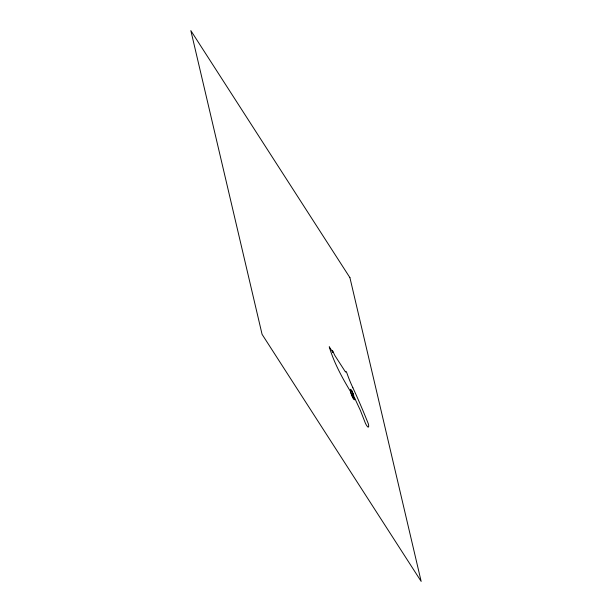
<?xml version="1.0" encoding="UTF-8"?>
<svg xmlns="http://www.w3.org/2000/svg" width="612" height="612" viewBox="0 0 612 612"><rect width="100%" height="100%" fill="white"/><g stroke="black" fill="none" stroke-linecap="round" stroke-linejoin="round"><path stroke-width="0.92" d="M351.709 390.601L352.206 391.573A5.057 0.842 69.6 0 1 353.935 396.316L354.157 397.31A5.057 0.842 69.6 0 1 353.162 397.838A5.057 0.842 69.6 0 1 350.707 391.726L350.485 390.731A5.057 0.842 69.6 0 1 351.709 390.601L352.673 393.501A6.533 1.086 69.6 0 1 353.116 395.306L353.591 397.984L353.353 395.39A6.51 1.086 69.6 0 0 352.879 393.615L352.206 391.573M352.902 387.794A26.37 4.399 69.6 0 1 347.807 375.6L346.66 372.478L345.933 371.354L345.52 372.05L334.733 355.304L332.423 350.37L332.92 352.481L329.233 346.759C333.861 362.457 341.894 377.199 350.347 391.275A6.288 1.048 69.6 0 0 353.43 398.81A6.288 1.048 69.6 0 0 354.547 397.854L360.392 410.423L365.456 423.374A10.006 1.668 69.6 0 0 368.47 424.177A133.538 22.262 69.6 0 0 352.902 387.817M349.919 277.649L190.837 30.6L262.081 334.351L421.163 581.4L349.919 277.649"/></g></svg>
